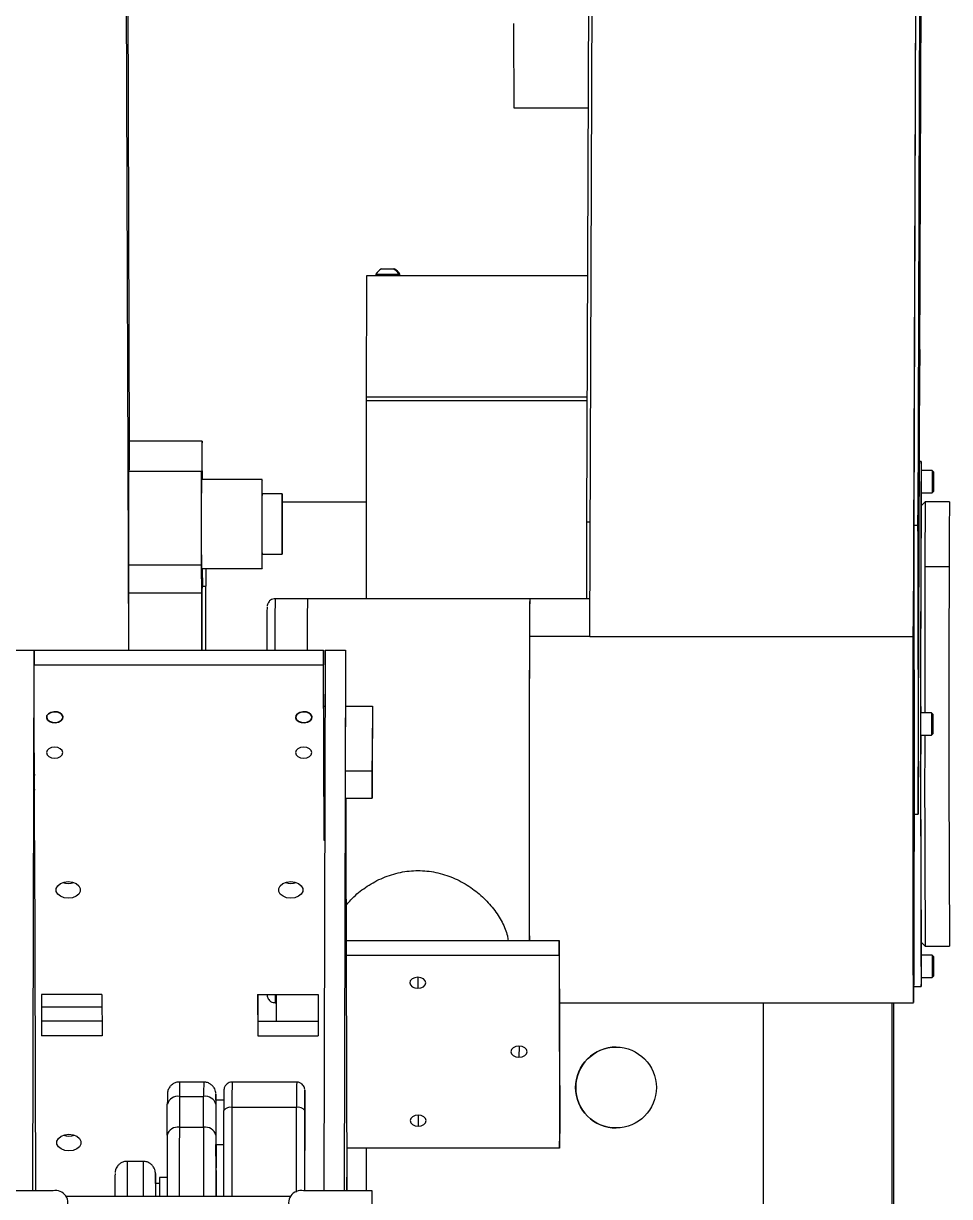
# Model space of a CAD drawing. Header units: millimetres. Extents: x -551930 to 36223, y -1733730 to 8014.
# Drawn here: x -551634.32 to -551608.54, y -1733484.45 to -1733451.78 of the extents above; entities that cross this region are included whole.
import ezdxf

# ---------------------------------------------------------------- set-up
doc = ezdxf.new("R2010")
doc.units = ezdxf.units.MM
doc.layers.get('0').update_dxf_attribs({"lineweight": 35})

msp = doc.modelspace()

# ---------------------------------------------------------------- linework, layer by layer
at = {"color": 7, "linetype": 'Continuous', "lineweight": 25}
for p, q in [((-551618.549, -1733468.857), (-551618.449, -1733440.677)), ((-551609.449, -1733440.677), (-551609.549, -1733468.857)), ((-551609.449, -1733441.508), (-551609.535, -1733465.755)), ((-551609.337, -1733441.508), (-551609.423, -1733465.755)), ((-551618.563, -1733442.064), (-551618.646, -1733465.656)), ((-551631.475, -1733446.848), (-551631.403, -1733469.23)), ((-551631.434, -1733446.849), (-551631.38, -1733463.612)), ((-551609.408, -1733473.802), (-551609.322, -1733449.554)), ((-551620.666, -1733454.128), (-551618.605, -1733454.128)), ((-551624.77, -1733462.178), (-551624.761, -1733458.803)), ((-551624.761, -1733458.803), (-551618.622, -1733458.803)), ((-551624.511, -1733458.76), (-551624.511, -1733458.803)), ((-551624.511, -1733458.76), (-551623.87, -1733458.76)), ((-551624.35, -1733458.617), (-551624.03, -1733458.617)), ((-551624.03, -1733458.617), (-551624.001, -1733458.617)), ((-551623.87, -1733458.803), (-551623.87, -1733458.76)), ((-551623.87, -1733458.76), (-551623.841, -1733458.76)), ((-551623.841, -1733458.803), (-551623.841, -1733458.76)), ((-551624.77, -1733462.178), (-551618.634, -1733462.178)), ((-551624.77, -1733462.29), (-551624.77, -1733462.178)), ((-551618.634, -1733462.29), (-551624.77, -1733462.29)), ((-551624.77, -1733467.804), (-551624.77, -1733462.29)), ((-551629.351, -1733463.415), (-551631.381, -1733463.415)), ((-551609.326, -1733463.978), (-551609.373, -1733463.978)), ((-551629.369, -1733464.259), (-551631.394, -1733464.259)), ((-551609.022, -1733464.231), (-551609.326, -1733464.231)), ((-551608.988, -1733464.265), (-551609.022, -1733464.231)), ((-551608.988, -1733464.396), (-551608.989, -1733464.396)), ((-551608.989, -1733464.54), (-551608.989, -1733464.396)), ((-551608.988, -1733464.396), (-551608.988, -1733464.54)), ((-551627.681, -1733464.484), (-551629.369, -1733464.484)), ((-551608.989, -1733464.54), (-551608.989, -1733464.684)), ((-551608.989, -1733464.54), (-551608.988, -1733464.54)), ((-551608.989, -1733464.684), (-551608.988, -1733464.684)), ((-551608.988, -1733464.54), (-551608.988, -1733464.684)), ((-551627.119, -1733464.878), (-551627.681, -1733464.878)), ((-551627.117, -1733465.103), (-551624.77, -1733465.103)), ((-551609.326, -1733464.85), (-551609.022, -1733464.85)), ((-551609.213, -1733465.103), (-551609.326, -1733465.215)), ((-551608.538, -1733465.103), (-551609.213, -1733465.103)), ((-551609.022, -1733464.85), (-551608.988, -1733464.816)), ((-551618.646, -1733465.656), (-551618.538, -1733465.656)), ((-551618.646, -1733465.656), (-551618.642, -1733467.804)), ((-551609.535, -1733465.755), (-551609.423, -1733465.755)), ((-551609.535, -1733465.755), (-551609.521, -1733473.802)), ((-551609.423, -1733465.755), (-551609.408, -1733473.802)), ((-551627.681, -1733466.565), (-551627.119, -1733466.565)), ((-551631.396, -1733466.87), (-551631.394, -1733467.651)), ((-551629.371, -1733466.87), (-551631.396, -1733466.87)), ((-551629.371, -1733466.87), (-551629.369, -1733467.651)), ((-551629.369, -1733466.959), (-551627.681, -1733466.959)), ((-551629.333, -1733467.465), (-551629.334, -1733466.959)), ((-551608.55, -1733466.915), (-551609.225, -1733466.915)), ((-551631.394, -1733467.651), (-551631.395, -1733469.23)), ((-551629.369, -1733467.651), (-551631.394, -1733467.651)), ((-551629.251, -1733467.465), (-551629.351, -1733467.465)), ((-551626.416, -1733467.804), (-551627.316, -1733467.804)), ((-551620.228, -1733467.804), (-551626.416, -1733467.804)), ((-551618.545, -1733467.804), (-551620.228, -1733467.804)), ((-551618.549, -1733468.857), (-551620.237, -1733468.857)), ((-551618.549, -1733468.857), (-551609.549, -1733468.857)), ((-551609.548, -1733469.183), (-551609.548, -1733468.958)), ((-551634.586, -1733469.23), (-551634.024, -1733469.23)), ((-551634.06, -1733484.296), (-551634.024, -1733469.23)), ((-551634.024, -1733469.23), (-551634.025, -1733469.642)), ((-551634.024, -1733469.23), (-551625.965, -1733469.23)), ((-551625.965, -1733469.23), (-551625.966, -1733469.642)), ((-551625.951, -1733474.125), (-551625.965, -1733469.23)), ((-551625.924, -1733469.23), (-551625.96, -1733484.296)), ((-551625.924, -1733469.23), (-551625.361, -1733469.23)), ((-551625.361, -1733469.23), (-551625.397, -1733484.296)), ((-551625.361, -1733469.23), (-551625.356, -1733471.371)), ((-551609.549, -1733469.22), (-551609.549, -1733469.445)), ((-551634.012, -1733474.536), (-551634.025, -1733469.642)), ((-551634.025, -1733469.642), (-551625.966, -1733469.642)), ((-551625.952, -1733474.536), (-551625.966, -1733469.642)), ((-551625.96, -1733470.795), (-551625.928, -1733470.795)), ((-551625.357, -1733470.795), (-551624.607, -1733470.795)), ((-551624.607, -1733470.795), (-551624.612, -1733472.604)), ((-551624.607, -1733470.795), (-551624.606, -1733471.409)), ((-551609.039, -1733470.981), (-551609.343, -1733470.981)), ((-551609.006, -1733471.015), (-551609.039, -1733470.981)), ((-551609.005, -1733471.146), (-551609.006, -1733471.146)), ((-551609.006, -1733471.29), (-551609.006, -1733471.146)), ((-551609.006, -1733471.29), (-551609.006, -1733471.434)), ((-551609.006, -1733471.29), (-551609.005, -1733471.29)), ((-551609.005, -1733471.146), (-551609.005, -1733471.29)), ((-551609.005, -1733471.29), (-551609.005, -1733471.434)), ((-551625.959, -1733471.371), (-551625.929, -1733471.371)), ((-551624.61, -1733473.218), (-551624.606, -1733471.409)), ((-551609.343, -1733471.6), (-551609.039, -1733471.6)), ((-551609.039, -1733471.6), (-551609.006, -1733471.566)), ((-551609.006, -1733471.434), (-551609.005, -1733471.434)), ((-551625.93, -1733471.985), (-551625.957, -1733471.985)), ((-551625.358, -1733473.361), (-551624.611, -1733473.361)), ((-551625.35, -1733473.361), (-551625.348, -1733474.125)), ((-551609.532, -1733478.001), (-551609.518, -1733473.802)), ((-551609.521, -1733473.802), (-551609.408, -1733473.802)), ((-551625.951, -1733474.125), (-551625.952, -1733474.536)), ((-551625.935, -1733474.125), (-551625.951, -1733474.125)), ((-551625.348, -1733474.125), (-551625.349, -1733474.536)), ((-551634.012, -1733474.536), (-551633.985, -1733484.296)), ((-551625.936, -1733474.536), (-551625.952, -1733474.536)), ((-551625.349, -1733474.536), (-551625.323, -1733484.296)), ((-551625.341, -1733477.32), (-551619.407, -1733477.32)), ((-551619.408, -1733477.731), (-551619.407, -1733477.32)), ((-551619.407, -1733477.32), (-551619.393, -1733482.694)), ((-551609.532, -1733477.637), (-551609.533, -1733477.412)), ((-551609.326, -1733477.365), (-551609.213, -1733477.478)), ((-551609.213, -1733477.478), (-551608.538, -1733477.478)), ((-551625.34, -1733477.731), (-551619.408, -1733477.731)), ((-551619.408, -1733477.731), (-551619.394, -1733483.105)), ((-551609.532, -1733477.637), (-551609.534, -1733477.637)), ((-551609.534, -1733477.675), (-551609.533, -1733477.899)), ((-551609.022, -1733477.731), (-551609.326, -1733477.731)), ((-551608.988, -1733477.765), (-551609.022, -1733477.731)), ((-551608.988, -1733477.896), (-551608.989, -1733477.896)), ((-551608.989, -1733478.04), (-551608.989, -1733477.896)), ((-551608.989, -1733478.04), (-551608.989, -1733478.184)), ((-551608.989, -1733478.04), (-551608.988, -1733478.04)), ((-551608.989, -1733478.184), (-551608.988, -1733478.184)), ((-551608.988, -1733477.896), (-551608.988, -1733478.04)), ((-551608.988, -1733478.04), (-551608.988, -1733478.184)), ((-551609.326, -1733478.35), (-551609.022, -1733478.35)), ((-551609.022, -1733478.35), (-551608.988, -1733478.316)), ((-551632.137, -1733478.826), (-551633.825, -1733478.826)), ((-551633.825, -1733478.826), (-551633.821, -1733479.978)), ((-551633.822, -1733478.826), (-551633.82, -1733479.567)), ((-551632.137, -1733478.826), (-551632.134, -1733479.978)), ((-551627.803, -1733478.826), (-551626.116, -1733478.826)), ((-551627.803, -1733478.826), (-551627.8, -1733479.978)), ((-551627.801, -1733478.826), (-551627.799, -1733479.567)), ((-551627.278, -1733479.567), (-551627.28, -1733478.826)), ((-551626.116, -1733478.826), (-551626.113, -1733479.978)), ((-551609.535, -1733478.603), (-551609.326, -1733478.603)), ((-551633.822, -1733479.165), (-551632.136, -1733479.165)), ((-551627.316, -1733479.054), (-551627.28, -1733479.054)), ((-551619.403, -1733479.054), (-551609.541, -1733479.054)), ((-551613.715, -1733494.915), (-551613.715, -1733479.054)), ((-551610.136, -1733494.915), (-551610.136, -1733479.054)), ((-551610.091, -1733494.915), (-551610.091, -1733479.054)), ((-551633.82, -1733479.567), (-551633.821, -1733479.978)), ((-551632.135, -1733479.567), (-551633.82, -1733479.567)), ((-551627.799, -1733479.567), (-551627.8, -1733479.978)), ((-551627.799, -1733479.567), (-551626.114, -1733479.567)), ((-551632.134, -1733479.978), (-551633.821, -1733479.978)), ((-551627.8, -1733479.978), (-551626.113, -1733479.978)), ((-551629.303, -1733481.264), (-551629.978, -1733481.264)), ((-551626.716, -1733481.264), (-551628.516, -1733481.264)), ((-551618.949, -1733481.415), (-551618.946, -1733481.415)), ((-551629.981, -1733481.664), (-551629.982, -1733482.524)), ((-551629.981, -1733481.664), (-551629.306, -1733481.664)), ((-551629.308, -1733482.524), (-551629.306, -1733481.664)), ((-551628.743, -1733481.77), (-551628.966, -1733481.77)), ((-551630.319, -1733482.742), (-551630.318, -1733481.881)), ((-551628.968, -1733481.881), (-551628.969, -1733482.742)), ((-551628.746, -1733484.443), (-551628.743, -1733482.053)), ((-551626.719, -1733481.969), (-551628.519, -1733481.969)), ((-551626.493, -1733482.053), (-551626.495, -1733484.296)), ((-551629.982, -1733482.524), (-551629.308, -1733482.524)), ((-551626.49, -1733484.296), (-551626.489, -1733482.66)), ((-551619.394, -1733483.105), (-551619.393, -1733482.694)), ((-551628.966, -1733483.007), (-551628.744, -1733483.007)), ((-551628.965, -1733483.326), (-551628.965, -1733483.007)), ((-551628.961, -1733483.007), (-551628.962, -1733483.23)), ((-551628.951, -1733484.443), (-551628.955, -1733483.007)), ((-551628.962, -1733483.23), (-551628.964, -1733484.09)), ((-551619.394, -1733483.105), (-551625.326, -1733483.105)), ((-551624.77, -1733484.296), (-551624.77, -1733483.105)), ((-551630.987, -1733483.472), (-551631.437, -1733483.472)), ((-551630.648, -1733484.091), (-551630.648, -1733483.955)), ((-551630.32, -1733483.922), (-551630.537, -1733483.922)), ((-551625.321, -1733483.914), (-551625.324, -1733483.914)), ((-551625.322, -1733484.296), (-551625.321, -1733483.914)), ((-551625.321, -1733483.914), (-551625.32, -1733484.296)), ((-551633.5, -1733484.296), (-551635.412, -1733484.296)), ((-551630.538, -1733484.091), (-551630.65, -1733484.091)), ((-551624.612, -1733484.296), (-551626.525, -1733484.296)), ((-551624.614, -1733484.954), (-551624.612, -1733484.296)), ((-551624.608, -1733485.985), (-551624.612, -1733484.296)), ((-551633.125, -1733484.443), (-551626.9, -1733484.443))]:
    msp.add_line(p, q, dxfattribs=at)
at = {"color": 8, "linetype": 'Continuous', "lineweight": 25}
for p, q in [((-551609.379, -1733454.409), (-551609.379, -1733454.409)), ((-551609.366, -1733461.267), (-551609.367, -1733461.267)), ((-551609.419, -1733465.877), (-551609.42, -1733465.877)), ((-551609.548, -1733469.183), (-551609.549, -1733469.183)), ((-551624.612, -1733472.604), (-551625.358, -1733472.604)), ((-551609.407, -1733472.735), (-551609.407, -1733472.735)), ((-551609.533, -1733477.412), (-551609.534, -1733477.412)), ((-551623.343, -1733478.345), (-551623.343, -1733478.652)), ((-551620.525, -1733480.264), (-551620.526, -1733480.572)), ((-551628.519, -1733481.969), (-551628.521, -1733484.443)), ((-551626.721, -1733484.329), (-551626.719, -1733481.969)), ((-551623.332, -1733482.184), (-551623.333, -1733482.491)), ((-551628.965, -1733483.199), (-551628.962, -1733483.23))]:
    msp.add_line(p, q, dxfattribs=at)
at = {"color": 7, "linetype": 'Continuous', "lineweight": 25, "flags": 128}
for points in [[(-551609.379, -1733454.409), (-551609.379, -1733454.445), (-551609.379, -1733454.448), (-551609.379, -1733454.417), (-551609.379, -1733454.357), (-551609.379, -1733454.277), (-551609.379, -1733454.189), (-551609.379, -1733454.107), (-551609.379, -1733454.043), (-551609.379, -1733454.007), (-551609.379, -1733454.004), (-551609.379, -1733454.035), (-551609.378, -1733454.095), (-551609.378, -1733454.175), (-551609.378, -1733454.262), (-551609.378, -1733454.345), (-551609.379, -1733454.409)], [(-551609.366, -1733461.267), (-551609.366, -1733461.303), (-551609.366, -1733461.306), (-551609.367, -1733461.275), (-551609.367, -1733461.215), (-551609.367, -1733461.135), (-551609.367, -1733461.047), (-551609.367, -1733460.965), (-551609.367, -1733460.901), (-551609.366, -1733460.865), (-551609.366, -1733460.862), (-551609.366, -1733460.893), (-551609.366, -1733460.953), (-551609.366, -1733461.033), (-551609.366, -1733461.12), (-551609.366, -1733461.203), (-551609.366, -1733461.267)], [(-551629.341, -1733464.484), (-551629.341, -1733464.355), (-551629.343, -1733464.107), (-551629.344, -1733463.896), (-551629.345, -1733463.722), (-551629.347, -1733463.586), (-551629.348, -1733463.49), (-551629.35, -1733463.433), (-551629.351, -1733463.415), (-551629.352, -1733463.438), (-551629.354, -1733463.501), (-551629.355, -1733463.602), (-551629.357, -1733463.743), (-551629.358, -1733463.922), (-551629.359, -1733464.139), (-551629.361, -1733464.392), (-551629.361, -1733464.484)], [(-551609.321, -1733464.231), (-551609.322, -1733464.188), (-551609.323, -1733464.079), (-551609.324, -1733464.009), (-551609.326, -1733463.979), (-551609.327, -1733463.989), (-551609.328, -1733464.039), (-551609.33, -1733464.128), (-551609.331, -1733464.257), (-551609.332, -1733464.424), (-551609.334, -1733464.628), (-551609.335, -1733464.869), (-551609.336, -1733465.145), (-551609.337, -1733465.455), (-551609.338, -1733465.796), (-551609.339, -1733466.168), (-551609.34, -1733466.567), (-551609.341, -1733466.992), (-551609.342, -1733467.441), (-551609.342, -1733467.91), (-551609.343, -1733468.399), (-551609.343, -1733468.903), (-551609.344, -1733469.42), (-551609.344, -1733469.947), (-551609.344, -1733470.481), (-551609.344, -1733471.02), (-551609.344, -1733471.561), (-551609.344, -1733472.099), (-551609.344, -1733472.634), (-551609.344, -1733473.161), (-551609.343, -1733473.678), (-551609.343, -1733474.182), (-551609.342, -1733474.67), (-551609.342, -1733475.14), (-551609.341, -1733475.589), (-551609.34, -1733476.014), (-551609.339, -1733476.413), (-551609.338, -1733476.784), (-551609.337, -1733477.126), (-551609.336, -1733477.435), (-551609.335, -1733477.711), (-551609.334, -1733477.952), (-551609.332, -1733478.157), (-551609.331, -1733478.324), (-551609.33, -1733478.452), (-551609.328, -1733478.542), (-551609.327, -1733478.592), (-551609.326, -1733478.602), (-551609.324, -1733478.572), (-551609.323, -1733478.502), (-551609.322, -1733478.393), (-551609.321, -1733478.35)], [(-551629.367, -1733464.484), (-551629.367, -1733464.439), (-551629.368, -1733464.341), (-551629.368, -1733464.28), (-551629.369, -1733464.259), (-551629.369, -1733464.278), (-551629.37, -1733464.336), (-551629.371, -1733464.431), (-551629.371, -1733464.562), (-551629.372, -1733464.725), (-551629.372, -1733464.915), (-551629.372, -1733465.126), (-551629.372, -1733465.354), (-551629.373, -1733465.592), (-551629.373, -1733465.834), (-551629.372, -1733466.072), (-551629.372, -1733466.301), (-551629.372, -1733466.514), (-551629.372, -1733466.706), (-551629.371, -1733466.87)], [(-551608.988, -1733464.265), (-551608.989, -1733464.286), (-551608.989, -1733464.345), (-551608.989, -1733464.435), (-551608.989, -1733464.54), (-551608.989, -1733464.646), (-551608.989, -1733464.735), (-551608.989, -1733464.795), (-551608.988, -1733464.816), (-551608.988, -1733464.795), (-551608.988, -1733464.735), (-551608.988, -1733464.646), (-551608.988, -1733464.54), (-551608.988, -1733464.435), (-551608.988, -1733464.345), (-551608.988, -1733464.286), (-551608.988, -1733464.265)], [(-551627.679, -1733464.878), (-551627.679, -1733464.749), (-551627.68, -1733464.628), (-551627.68, -1733464.542), (-551627.681, -1733464.494), (-551627.681, -1733464.486), (-551627.682, -1733464.517), (-551627.683, -1733464.587), (-551627.683, -1733464.693), (-551627.684, -1733464.832), (-551627.684, -1733465), (-551627.684, -1733465.191), (-551627.684, -1733465.399), (-551627.684, -1733465.618), (-551627.684, -1733465.84), (-551627.684, -1733466.058), (-551627.684, -1733466.265), (-551627.684, -1733466.455), (-551627.683, -1733466.621), (-551627.683, -1733466.758), (-551627.683, -1733466.862), (-551627.682, -1733466.93), (-551627.681, -1733466.958), (-551627.681, -1733466.947), (-551627.68, -1733466.896), (-551627.68, -1733466.808), (-551627.679, -1733466.684), (-551627.679, -1733466.565)], [(-551627.118, -1733465.059), (-551627.118, -1733464.962), (-551627.118, -1733464.901), (-551627.119, -1733464.878), (-551627.119, -1733464.894), (-551627.12, -1733464.95), (-551627.12, -1733465.041), (-551627.12, -1733465.164), (-551627.121, -1733465.314), (-551627.121, -1733465.482), (-551627.121, -1733465.661), (-551627.121, -1733465.844), (-551627.121, -1733466.02), (-551627.121, -1733466.183), (-551627.12, -1733466.324), (-551627.12, -1733466.437), (-551627.12, -1733466.516), (-551627.119, -1733466.559), (-551627.119, -1733466.562), (-551627.118, -1733466.526), (-551627.118, -1733466.452), (-551627.117, -1733466.344), (-551627.117, -1733466.207), (-551627.117, -1733466.047), (-551627.117, -1733465.872), (-551627.117, -1733465.69), (-551627.117, -1733465.51), (-551627.117, -1733465.339), (-551627.117, -1733465.186), (-551627.118, -1733465.059)], [(-551609.316, -1733465.205), (-551609.316, -1733465.003), (-551609.317, -1733464.85)], [(-551609.419, -1733465.877), (-551609.419, -1733465.913), (-551609.42, -1733465.916), (-551609.42, -1733465.885), (-551609.42, -1733465.825), (-551609.42, -1733465.745), (-551609.42, -1733465.657), (-551609.42, -1733465.575), (-551609.42, -1733465.511), (-551609.42, -1733465.475), (-551609.419, -1733465.472), (-551609.419, -1733465.503), (-551609.419, -1733465.563), (-551609.419, -1733465.643), (-551609.419, -1733465.731), (-551609.419, -1733465.813), (-551609.419, -1733465.877)], [(-551629.369, -1733467.651), (-551629.369, -1733468.157), (-551629.37, -1733468.679), (-551629.37, -1733469.214), (-551629.37, -1733469.23)], [(-551609.552, -1733476.541), (-551609.552, -1733476.157), (-551609.553, -1733475.751), (-551609.553, -1733475.329), (-551609.554, -1733474.893), (-551609.554, -1733474.446), (-551609.554, -1733473.991), (-551609.554, -1733473.532), (-551609.554, -1733473.072), (-551609.554, -1733472.615), (-551609.554, -1733472.164), (-551609.554, -1733471.723), (-551609.553, -1733471.294), (-551609.553, -1733470.88), (-551609.552, -1733470.486), (-551609.551, -1733470.113), (-551609.551, -1733469.765), (-551609.55, -1733469.444), (-551609.549, -1733469.153), (-551609.548, -1733468.893), (-551609.547, -1733468.667), (-551609.546, -1733468.476), (-551609.545, -1733468.322), (-551609.544, -1733468.206), (-551609.542, -1733468.128), (-551609.541, -1733468.089), (-551609.54, -1733468.09), (-551609.539, -1733468.131), (-551609.538, -1733468.211), (-551609.537, -1733468.329), (-551609.536, -1733468.485), (-551609.535, -1733468.678), (-551609.533, -1733468.906), (-551609.533, -1733469.167), (-551609.532, -1733469.46), (-551609.531, -1733469.782), (-551609.53, -1733470.132), (-551609.529, -1733470.505), (-551609.529, -1733470.901), (-551609.528, -1733471.315), (-551609.528, -1733471.745), (-551609.528, -1733472.187), (-551609.527, -1733472.638), (-551609.527, -1733473.096), (-551609.527, -1733473.555), (-551609.527, -1733474.014), (-551609.527, -1733474.468), (-551609.528, -1733474.915), (-551609.528, -1733475.351), (-551609.529, -1733475.772), (-551609.529, -1733476.177), (-551609.53, -1733476.56), (-551609.53, -1733476.921), (-551609.531, -1733477.256), (-551609.532, -1733477.562), (-551609.533, -1733477.838), (-551609.534, -1733478.081), (-551609.535, -1733478.29), (-551609.536, -1733478.463), (-551609.537, -1733478.598), (-551609.538, -1733478.695), (-551609.54, -1733478.754), (-551609.541, -1733478.772), (-551609.542, -1733478.752), (-551609.543, -1733478.691), (-551609.544, -1733478.592), (-551609.545, -1733478.455), (-551609.546, -1733478.28), (-551609.547, -1733478.07), (-551609.548, -1733477.825), (-551609.549, -1733477.547), (-551609.55, -1733477.239), (-551609.551, -1733476.903), (-551609.552, -1733476.541)], [(-551609.548, -1733468.958), (-551609.547, -1733468.72), (-551609.546, -1733468.517), (-551609.545, -1733468.352), (-551609.544, -1733468.226), (-551609.543, -1733468.139), (-551609.541, -1733468.093), (-551609.54, -1733468.088), (-551609.539, -1733468.123), (-551609.538, -1733468.198), (-551609.537, -1733468.314), (-551609.536, -1733468.468), (-551609.535, -1733468.661), (-551609.534, -1733468.889), (-551609.533, -1733469.153), (-551609.532, -1733469.449), (-551609.531, -1733469.775), (-551609.53, -1733470.129), (-551609.529, -1733470.508), (-551609.529, -1733470.91), (-551609.528, -1733471.331), (-551609.528, -1733471.767), (-551609.528, -1733472.217), (-551609.527, -1733472.676), (-551609.527, -1733473.14), (-551609.527, -1733473.607), (-551609.527, -1733474.072), (-551609.527, -1733474.532), (-551609.528, -1733474.984), (-551609.528, -1733475.424), (-551609.529, -1733475.849), (-551609.529, -1733476.256), (-551609.53, -1733476.64), (-551609.531, -1733477.001), (-551609.531, -1733477.334), (-551609.532, -1733477.637)], [(-551609.549, -1733468.857), (-551609.55, -1733469.151), (-551609.551, -1733469.476), (-551609.552, -1733469.83), (-551609.552, -1733470.209), (-551609.553, -1733470.612), (-551609.554, -1733471.035), (-551609.554, -1733471.475), (-551609.554, -1733471.93), (-551609.555, -1733472.395), (-551609.555, -1733472.868), (-551609.555, -1733473.344), (-551609.555, -1733473.822), (-551609.555, -1733474.296), (-551609.555, -1733474.764), (-551609.554, -1733475.223), (-551609.554, -1733475.668), (-551609.553, -1733476.098), (-551609.553, -1733476.508), (-551609.552, -1733476.896), (-551609.551, -1733477.259), (-551609.55, -1733477.595), (-551609.549, -1733477.9), (-551609.548, -1733478.174), (-551609.547, -1733478.413), (-551609.546, -1733478.616), (-551609.545, -1733478.782), (-551609.544, -1733478.909), (-551609.543, -1733478.997), (-551609.542, -1733479.044), (-551609.54, -1733479.051), (-551609.539, -1733479.018), (-551609.538, -1733478.944), (-551609.537, -1733478.831), (-551609.536, -1733478.679), (-551609.534, -1733478.489), (-551609.533, -1733478.262), (-551609.532, -1733478.001)], [(-551609.533, -1733477.899), (-551609.534, -1733478.138), (-551609.535, -1733478.34), (-551609.536, -1733478.505), (-551609.538, -1733478.631), (-551609.539, -1733478.718), (-551609.54, -1733478.764), (-551609.541, -1733478.77), (-551609.542, -1733478.734), (-551609.544, -1733478.659), (-551609.545, -1733478.543), (-551609.546, -1733478.389), (-551609.547, -1733478.196), (-551609.548, -1733477.968), (-551609.549, -1733477.704), (-551609.55, -1733477.409), (-551609.551, -1733477.082), (-551609.551, -1733476.728), (-551609.552, -1733476.349), (-551609.553, -1733475.947), (-551609.553, -1733475.526), (-551609.554, -1733475.09), (-551609.554, -1733474.64), (-551609.554, -1733474.182), (-551609.554, -1733473.717), (-551609.554, -1733473.251), (-551609.554, -1733472.785), (-551609.554, -1733472.325), (-551609.554, -1733471.873), (-551609.553, -1733471.433), (-551609.553, -1733471.008), (-551609.552, -1733470.602), (-551609.552, -1733470.217), (-551609.551, -1733469.856), (-551609.55, -1733469.523), (-551609.549, -1733469.22)], [(-551609.549, -1733469.445), (-551609.549, -1733469.505), (-551609.548, -1733469.536), (-551609.548, -1733469.533), (-551609.548, -1733469.497), (-551609.548, -1733469.433), (-551609.548, -1733469.35), (-551609.548, -1733469.263), (-551609.548, -1733469.183)], [(-551609.006, -1733471.015), (-551609.006, -1733471.036), (-551609.006, -1733471.095), (-551609.006, -1733471.185), (-551609.006, -1733471.29), (-551609.006, -1733471.396), (-551609.006, -1733471.485), (-551609.006, -1733471.545), (-551609.006, -1733471.566), (-551609.005, -1733471.545), (-551609.005, -1733471.485), (-551609.005, -1733471.396), (-551609.005, -1733471.29), (-551609.005, -1733471.185), (-551609.005, -1733471.095), (-551609.005, -1733471.036), (-551609.006, -1733471.015)], [(-551633.455, -1733472.242), (-551633.369, -1733472.231), (-551633.296, -1733472.197), (-551633.248, -1733472.148), (-551633.231, -1733472.089), (-551633.248, -1733472.03), (-551633.297, -1733471.98), (-551633.37, -1733471.947), (-551633.456, -1733471.935), (-551633.542, -1733471.947), (-551633.615, -1733471.98), (-551633.664, -1733472.03), (-551633.681, -1733472.089), (-551633.663, -1733472.148), (-551633.614, -1733472.197), (-551633.541, -1733472.231), (-551633.455, -1733472.242)], [(-551626.521, -1733472.242), (-551626.435, -1733472.231), (-551626.362, -1733472.197), (-551626.313, -1733472.148), (-551626.296, -1733472.089), (-551626.314, -1733472.03), (-551626.363, -1733471.98), (-551626.436, -1733471.947), (-551626.522, -1733471.935), (-551626.608, -1733471.947), (-551626.681, -1733471.98), (-551626.73, -1733472.03), (-551626.746, -1733472.089), (-551626.729, -1733472.148), (-551626.68, -1733472.197), (-551626.607, -1733472.231), (-551626.521, -1733472.242)], [(-551624.612, -1733472.604), (-551624.612, -1733472.721), (-551624.612, -1733472.856), (-551624.612, -1733472.997), (-551624.612, -1733473.129), (-551624.612, -1733473.24), (-551624.611, -1733473.319), (-551624.611, -1733473.358), (-551624.611, -1733473.353), (-551624.61, -1733473.305), (-551624.61, -1733473.218)], [(-551609.407, -1733472.735), (-551609.407, -1733472.771), (-551609.407, -1733472.774), (-551609.407, -1733472.743), (-551609.407, -1733472.683), (-551609.408, -1733472.603), (-551609.408, -1733472.516), (-551609.407, -1733472.433), (-551609.407, -1733472.369), (-551609.407, -1733472.333), (-551609.407, -1733472.33), (-551609.407, -1733472.361), (-551609.407, -1733472.421), (-551609.406, -1733472.501), (-551609.406, -1733472.589), (-551609.406, -1733472.671), (-551609.407, -1733472.735)], [(-551634.02, -1733473.065), (-551634.02, -1733472.99), (-551634.02, -1733472.903), (-551634.02, -1733472.818), (-551634.02, -1733472.747), (-551634.02, -1733472.7), (-551634.02, -1733472.686), (-551634.02, -1733472.706), (-551634.021, -1733472.758), (-551634.021, -1733472.832), (-551634.021, -1733472.919), (-551634.021, -1733473.004), (-551634.021, -1733473.076), (-551634.02, -1733473.122), (-551634.02, -1733473.136), (-551634.02, -1733473.116), (-551634.02, -1733473.065)], [(-551624.611, -1733473.026), (-551624.611, -1733472.97), (-551624.61, -1733472.905), (-551624.611, -1733472.841), (-551624.611, -1733472.788), (-551624.611, -1733472.753), (-551624.611, -1733472.742), (-551624.611, -1733472.758), (-551624.611, -1733472.796), (-551624.611, -1733472.852), (-551624.611, -1733472.917), (-551624.611, -1733472.981), (-551624.611, -1733473.034), (-551624.611, -1733473.069), (-551624.611, -1733473.08), (-551624.611, -1733473.065), (-551624.611, -1733473.026)], [(-551633.077, -1733475.682), (-551632.962, -1733475.695), (-551632.86, -1733475.735), (-551632.784, -1733475.797), (-551632.744, -1733475.872), (-551632.744, -1733475.952), (-551632.784, -1733476.027), (-551632.859, -1733476.088), (-551632.96, -1733476.128), (-551633.076, -1733476.142), (-551633.191, -1733476.128), (-551633.293, -1733476.088), (-551633.368, -1733476.027), (-551633.409, -1733475.952), (-551633.409, -1733475.872), (-551633.369, -1733475.797), (-551633.294, -1733475.735), (-551633.192, -1733475.695), (-551633.077, -1733475.682)], [(-551626.881, -1733475.682), (-551626.765, -1733475.695), (-551626.664, -1733475.735), (-551626.588, -1733475.797), (-551626.548, -1733475.872), (-551626.547, -1733475.952), (-551626.587, -1733476.027), (-551626.663, -1733476.088), (-551626.764, -1733476.128), (-551626.879, -1733476.142), (-551626.995, -1733476.128), (-551627.096, -1733476.088), (-551627.172, -1733476.027), (-551627.212, -1733475.952), (-551627.212, -1733475.872), (-551627.173, -1733475.797), (-551627.097, -1733475.735), (-551626.996, -1733475.695), (-551626.881, -1733475.682)], [(-551609.533, -1733477.412), (-551609.533, -1733477.352), (-551609.533, -1733477.321), (-551609.533, -1733477.324), (-551609.534, -1733477.361), (-551609.534, -1733477.425), (-551609.534, -1733477.507), (-551609.534, -1733477.595), (-551609.534, -1733477.675)], [(-551609.317, -1733477.731), (-551609.316, -1733477.578), (-551609.316, -1733477.376)], [(-551608.988, -1733477.765), (-551608.989, -1733477.786), (-551608.989, -1733477.845), (-551608.989, -1733477.935), (-551608.989, -1733478.04), (-551608.989, -1733478.146), (-551608.989, -1733478.235), (-551608.989, -1733478.295), (-551608.988, -1733478.316), (-551608.988, -1733478.295), (-551608.988, -1733478.235), (-551608.988, -1733478.146), (-551608.988, -1733478.04), (-551608.988, -1733477.935), (-551608.988, -1733477.845), (-551608.988, -1733477.786), (-551608.988, -1733477.765)], [(-551623.343, -1733478.652), (-551623.257, -1733478.64), (-551623.184, -1733478.607), (-551623.136, -1733478.557), (-551623.119, -1733478.499), (-551623.136, -1733478.44), (-551623.185, -1733478.39), (-551623.258, -1733478.357), (-551623.344, -1733478.345), (-551623.43, -1733478.357), (-551623.503, -1733478.39), (-551623.552, -1733478.44), (-551623.569, -1733478.499), (-551623.551, -1733478.557), (-551623.503, -1733478.607), (-551623.429, -1733478.64), (-551623.343, -1733478.652)], [(-551620.526, -1733480.572), (-551620.44, -1733480.56), (-551620.367, -1733480.527), (-551620.318, -1733480.477), (-551620.301, -1733480.418), (-551620.318, -1733480.359), (-551620.367, -1733480.309), (-551620.44, -1733480.276), (-551620.526, -1733480.264), (-551620.612, -1733480.276), (-551620.685, -1733480.309), (-551620.734, -1733480.359), (-551620.751, -1733480.418), (-551620.734, -1733480.477), (-551620.685, -1733480.527), (-551620.612, -1733480.56), (-551620.526, -1733480.572)], [(-551623.333, -1733482.491), (-551623.247, -1733482.479), (-551623.174, -1733482.446), (-551623.125, -1733482.396), (-551623.108, -1733482.337), (-551623.126, -1733482.279), (-551623.174, -1733482.229), (-551623.248, -1733482.196), (-551623.334, -1733482.184), (-551623.42, -1733482.196), (-551623.493, -1733482.229), (-551623.541, -1733482.279), (-551623.558, -1733482.337), (-551623.541, -1733482.396), (-551623.492, -1733482.446), (-551623.419, -1733482.479), (-551623.333, -1733482.491)], [(-551633.058, -1733482.719), (-551632.942, -1733482.733), (-551632.841, -1733482.773), (-551632.765, -1733482.834), (-551632.725, -1733482.91), (-551632.725, -1733482.99), (-551632.765, -1733483.065), (-551632.84, -1733483.126), (-551632.941, -1733483.166), (-551633.057, -1733483.18), (-551633.172, -1733483.166), (-551633.274, -1733483.126), (-551633.349, -1733483.065), (-551633.39, -1733482.99), (-551633.39, -1733482.91), (-551633.35, -1733482.834), (-551633.275, -1733482.773), (-551633.173, -1733482.733), (-551633.058, -1733482.719)], [(-551628.964, -1733484.09), (-551628.964, -1733484.237), (-551628.964, -1733484.402), (-551628.964, -1733484.443)]]:
    msp.add_lwpolyline(points, dxfattribs=at)
at = {"color": 7, "linetype": 'Continuous', "flags": 128}
for points in [[(-551633.388, -1733470.955), (-551633.311, -1733470.984), (-551633.255, -1733471.03), (-551633.229, -1733471.087), (-551633.238, -1733471.147), (-551633.279, -1733471.2), (-551633.347, -1733471.238), (-551633.431, -1733471.255), (-551633.519, -1733471.249), (-551633.596, -1733471.221), (-551633.652, -1733471.174), (-551633.677, -1733471.117), (-551633.669, -1733471.057), (-551633.627, -1733471.004), (-551633.559, -1733470.967), (-551633.475, -1733470.949), (-551633.388, -1733470.955)], [(-551626.585, -1733471.249), (-551626.662, -1733471.221), (-551626.718, -1733471.174), (-551626.743, -1733471.117), (-551626.734, -1733471.057), (-551626.693, -1733471.004), (-551626.625, -1733470.967), (-551626.541, -1733470.949), (-551626.454, -1733470.955), (-551626.376, -1733470.984), (-551626.321, -1733471.03), (-551626.295, -1733471.087), (-551626.304, -1733471.147), (-551626.345, -1733471.2), (-551626.413, -1733471.238), (-551626.497, -1733471.255), (-551626.585, -1733471.249)]]:
    msp.add_lwpolyline(points, dxfattribs=at)
at = {"color": 8, "linetype": 'Continuous', "lineweight": 25, "flags": 128}
for points in [[(-551628.966, -1733481.602), (-551628.966, -1733481.602), (-551628.966, -1733481.613)], [(-551626.491, -1733481.49), (-551626.491, -1733481.493), (-551626.491, -1733481.501)], [(-551628.957, -1733484.179), (-551628.957, -1733484.176), (-551628.957, -1733484.154), (-551628.956, -1733484.177), (-551628.955, -1733484.244), (-551628.955, -1733484.352), (-551628.955, -1733484.443)]]:
    msp.add_lwpolyline(points, dxfattribs=at)
at = {"color": 7, "linetype": 'Continuous', "lineweight": 25}
msp.add_circle((-551617.824, -1733481.415), 1.125, dxfattribs=at)
for centre, radius, start, end in [((-551443.019, -1733452.076), 177.658, 179.9045, 180.66186), ((-551624.19, -1733458.958), 0.377, 115.1629, 148.2537), ((-551624.19, -1733458.958), 0.377, 31.7463, 64.8371), ((-551624.162, -1733458.958), 0.377, 31.7463, 64.8371), ((-551513.679, -1733464.766), 117.707, 179.43845, 179.75343), ((-551347.562, -1733465.814), 283.837, 179.68603, 180.21317), ((-551565.413, -1733464.54), 43.914, 179.5963, 180.4037), ((-551565.196, -1733464.54), 43.827, 179.5957, 180.4046), ((-551447.645, -1733465.722), 181.728, 179.60983, 180.39017), ((-551501.9, -1733465.722), 125.784, 179.61566, 180.38434), ((-551504.966, -1733466.648), 104.258, 179.15088, 180.14685), ((-551505.242, -1733466.644), 103.308, 179.14503, 180.15017), ((-551029.219, -1733469.644), 580.124, 179.562616, 180.132058), ((-550211.509, -1733470.338), 1417.744, 179.863439, 179.955236), ((-549808.965, -1733470.976), 1800.264, 179.870747, 180.000147), ((-550511.897, -1733471.039), 1096.66, 179.784534, 180.336391), ((-551513.597, -1733468.884), 115.763, 179.29761, 180.17124), ((-551549.888, -1733469.171), 77.662, 179.15773, 180.04374), ((-551541.958, -1733469.08), 84.467, 179.13444, 180.10231), ((-551547.374, -1733469.044), 79.051, 179.10128, 180.13547), ((-550589.748, -1733473.678), 1030.497, 179.673366, 180.20246), ((-551575.113, -1733468.686), 45.124, 178.8789, 180.2159), ((-549887.232, -1733473.496), 1733.01, 179.846601, 180.126401), ((-551565.43, -1733471.29), 43.914, 179.5963, 180.4037), ((-551565.213, -1733471.29), 43.827, 179.5957, 180.4046), ((-551060.655, -1733473.021), 548.688, 179.85163, 180.4537), ((-551052.496, -1733473.053), 556.735, 179.85044, 180.45538), ((-551633.075, -1733475.256), 0.475, 251.1832, 288.5452), ((-551626.878, -1733475.256), 0.475, 251.1832, 288.5452), ((-551565.413, -1733478.04), 43.914, 179.5963, 180.4037), ((-551565.196, -1733478.04), 43.827, 179.5957, 180.4046), ((-551617.821, -1733481.415), 1.125, 90.0001, 180.0001), ((-551617.821, -1733481.415), 1.125, 179.9999, 269.9999), ((-551630.03, -1733481.957), 0.297, 80.4202, 165.275), ((-551629.256, -1733481.959), 0.299, 15.0363, 99.471), ((-551600.977, -1733481.871), 27.99, 179.4721, 180.0215), ((-551540.16, -1733482.389), 88.808, 179.6008, 180.3992), ((-551639.925, -1733481.761), 10.96, 359.9535, 0.832), ((-551519.171, -1733482.083), 109.572, 179.72188, 179.98432), ((-551553.448, -1733482.009), 73.045, 179.6009, 180.03427), ((-551743.251, -1733482.286), 116.763, 359.8164, 0.39096), ((-551628.567, -1733482.181), 0.218, 77.1317, 143.929), ((-551626.67, -1733482.184), 0.22, 36.451, 102.6653), ((-551633.056, -1733482.294), 0.475, 251.1832, 288.5452), ((-550984.751, -1733483.969), 645.57, 179.891024, 180.04199), ((-551630.032, -1733482.817), 0.297, 80.4202, 165.275), ((-551629.258, -1733482.819), 0.299, 15.0363, 99.471), ((-550962.899, -1733483.981), 666.071, 179.893348, 180.039666), ((-551151.017, -1733484.247), 477.949, 179.88961, 180.02342), ((-551585.714, -1733484.264), 46.062, 179.4363, 180.2225), ((-551566.991, -1733484.321), 63.66, 179.54052, 180.10984), ((-551582.279, -1733484.337), 48.259, 179.5075, 180.1251), ((-551633.425, -1733484.625), 0.338, 256.854, 102.8744), ((-551595.272, -1733484.39), 35.379, 179.516, 180.085), ((-551592.89, -1733484.521), 36.069, 179.4569, 179.8757), ((-551626.602, -1733484.624), 0.338, 76.854, 282.8744)]:
    msp.add_arc(centre, radius, start, end, dxfattribs=at)
at = {"color": 8, "linetype": 'Continuous', "lineweight": 25}
for centre, radius, start, end in [((-551545.14, -1733469.064), 82.185, 179.121, 180.11575), ((-551622.274, -1733478.851), 5.045, 179.7232, 182.3031), ((-551605.176, -1733481.599), 24.805, 179.2252, 180.1493), ((-551608.937, -1733481.575), 20.369, 179.1246, 180.25), ((-551567.716, -1733481.845), 60.802, 179.45259, 180.11665), ((-551586.123, -1733481.769), 40.596, 179.2874, 180.282), ((-550854.455, -1733483.976), 775.529, 179.892737, 180.034471), ((-550879.503, -1733483.96), 749.805, 179.890306, 180.036902), ((-551534.977, -1733484.239), 96.463, 179.54482, 180.12106), ((-551534.542, -1733484.239), 96.449, 179.54477, 180.12109), ((-551636.141, -1733483.927), 5.493, 359.7139, 1.2243)]:
    msp.add_arc(centre, radius, start, end, dxfattribs=at)
at = {"color": 7, "linetype": 'Continuous', "lineweight": 25}
for points, knots in [([(-551627.315, -1733467.807), (-551627.324, -1733467.806), (-551627.36, -1733467.802), (-551627.415, -1733467.823), (-551627.468, -1733467.859), (-551627.502, -1733467.9), (-551627.523, -1733467.938), (-551627.533, -1733467.967), (-551627.537, -1733467.986), (-551627.538, -1733467.995), (-551627.539, -1733467.997), (-551627.539, -1733467.998)], [0, 0, 0, 0, 0.079523, 0.297734, 0.472687, 0.620425, 0.744208, 0.839549, 0.909825, 0.98406, 1, 1, 1, 1]), ([(-551625.344, -1733476.345), (-551625.273, -1733476.263), (-551625.104, -1733476.066), (-551624.754, -1733475.798), (-551624.318, -1733475.56), (-551623.836, -1733475.408), (-551623.335, -1733475.355), (-551622.835, -1733475.408), (-551622.353, -1733475.56), (-551621.914, -1733475.798), (-551621.535, -1733476.096), (-551621.22, -1733476.439), (-551620.987, -1733476.809), (-551620.854, -1733477.113), (-551620.836, -1733477.276), (-551620.831, -1733477.32)], [0, 0, 0, 0, 0.0586232, 0.1403776, 0.2243564, 0.3080287, 0.3893793, 0.4707299, 0.5544022, 0.638381, 0.7201354, 0.8018646, 0.885849, 0.9695844, 1, 1, 1, 1]), ([(-551627.54, -1733478.851), (-551627.539, -1733478.853), (-551627.539, -1733478.855), (-551627.538, -1733478.867), (-551627.533, -1733478.888), (-551627.521, -1733478.925), (-551627.493, -1733478.973), (-551627.441, -1733479.02), (-551627.378, -1733479.05), (-551627.334, -1733479.05), (-551627.316, -1733479.05)], [0, 0, 0, 0, 0.061296, 0.160056, 0.237166, 0.330326, 0.484097, 0.663998, 0.863249, 1, 1, 1, 1]), ([(-551629.978, -1733481.268), (-551629.995, -1733481.267), (-551630.045, -1733481.264), (-551630.12, -1733481.291), (-551630.194, -1733481.337), (-551630.246, -1733481.391), (-551630.28, -1733481.446), (-551630.3, -1733481.496), (-551630.31, -1733481.537), (-551630.314, -1733481.565), (-551630.315, -1733481.58), (-551630.316, -1733481.587), (-551630.316, -1733481.594), (-551630.316, -1733481.605), (-551630.317, -1733481.626), (-551630.317, -1733481.681), (-551630.317, -1733481.767), (-551630.317, -1733481.845), (-551630.318, -1733481.881)], [0, 0, 0, 0, 0.041733, 0.127164, 0.199418, 0.262395, 0.317003, 0.363076, 0.399776, 0.425306, 0.437364, 0.44754, 0.462808, 0.49639, 0.591974, 0.729625, 0.87503, 1, 1, 1, 1]), ([(-551628.966, -1733481.582), (-551628.967, -1733481.579), (-551628.967, -1733481.573), (-551628.97, -1733481.541), (-551628.983, -1733481.487), (-551629.017, -1733481.416), (-551629.073, -1733481.348), (-551629.153, -1733481.295), (-551629.233, -1733481.265), (-551629.285, -1733481.267), (-551629.303, -1733481.268)], [0, 0, 0, 0, 0.025919, 0.063453, 0.196437, 0.34221, 0.519716, 0.698086, 0.893312, 1, 1, 1, 1]), ([(-551628.516, -1733481.266), (-551628.542, -1733481.268), (-551628.59, -1733481.271), (-551628.65, -1733481.305), (-551628.691, -1733481.345), (-551628.717, -1733481.385), (-551628.731, -1733481.42), (-551628.737, -1733481.448), (-551628.74, -1733481.464), (-551628.74, -1733481.473), (-551628.741, -1733481.478), (-551628.741, -1733481.485), (-551628.741, -1733481.495), (-551628.742, -1733481.511), (-551628.742, -1733481.541), (-551628.742, -1733481.553)], [0, 0, 0, 0, 0.117675, 0.221193, 0.307005, 0.379499, 0.439022, 0.484233, 0.508176, 0.524164, 0.541399, 0.570097, 0.641282, 0.851779, 1, 1, 1, 1]), ([(-551626.492, -1733481.469), (-551626.492, -1733481.469), (-551626.492, -1733481.467), (-551626.494, -1733481.453), (-551626.501, -1733481.418), (-551626.522, -1733481.37), (-551626.565, -1733481.318), (-551626.627, -1733481.279), (-551626.683, -1733481.26), (-551626.713, -1733481.266), (-551626.717, -1733481.266)], [0, 0, 0, 0, 0.000058, 0.040326, 0.137649, 0.315597, 0.505409, 0.726034, 0.964805, 1, 1, 1, 1]), ([(-551631.437, -1733483.476), (-551631.453, -1733483.476), (-551631.503, -1733483.473), (-551631.579, -1733483.5), (-551631.652, -1733483.546), (-551631.704, -1733483.6), (-551631.738, -1733483.654), (-551631.759, -1733483.705), (-551631.769, -1733483.745), (-551631.773, -1733483.773), (-551631.773, -1733483.783), (-551631.774, -1733483.785)], [0, 0, 0, 0, 0.09635, 0.293053, 0.459418, 0.604422, 0.730158, 0.836241, 0.920739, 0.979522, 1, 1, 1, 1]), ([(-551630.648, -1733483.954), (-551630.648, -1733483.937), (-551630.649, -1733483.89), (-551630.649, -1733483.833), (-551630.649, -1733483.815), (-551630.65, -1733483.795), (-551630.651, -1733483.781), (-551630.654, -1733483.75), (-551630.667, -1733483.695), (-551630.701, -1733483.624), (-551630.757, -1733483.557), (-551630.836, -1733483.504), (-551630.916, -1733483.474), (-551630.968, -1733483.476), (-551630.987, -1733483.476)], [0, 0, 0, 0, 0.090161, 0.263368, 0.439532, 0.467579, 0.481907, 0.501864, 0.5726, 0.650138, 0.744554, 0.839423, 0.943261, 1, 1, 1, 1]), ([(-551628.957, -1733484.185), (-551628.957, -1733484.184), (-551628.957, -1733484.173), (-551628.957, -1733484.168), (-551628.957, -1733484.17), (-551628.957, -1733484.171)], [0, 0, 0, 0, 0.1639905, 0.8969152, 1, 1, 1, 1])]:
    msp.add_open_spline(points, degree=3, knots=knots, dxfattribs=at)

doc.saveas('drawing.dxf')
